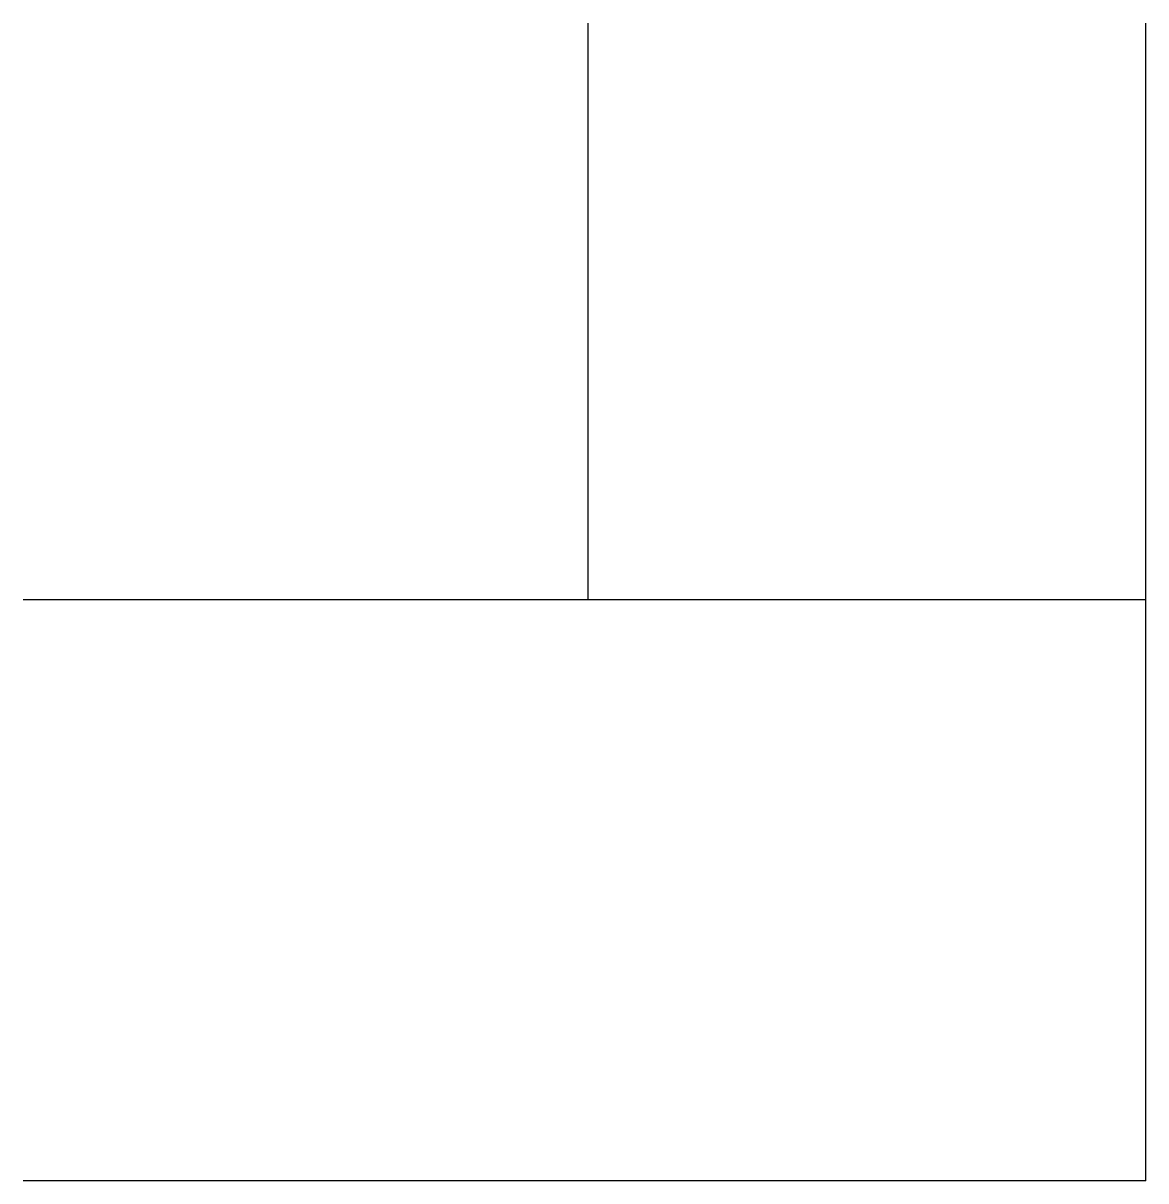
# Model space of a CAD drawing. Header units: millimetres. Extents: x 1273.71 to 1274.71, y 1323.21 to 1324.24.
import ezdxf

# ---------------------------------------------------------------- set-up
doc = ezdxf.new("R2010")
doc.units = ezdxf.units.MM

msp = doc.modelspace()

# ---------------------------------------------------------------- linework, layer by layer
msp.add_line((1274.2092, 1323.725), (1274.2092, 1324.2385))
for points in [[(1274.7059, 1323.2073), (1274.7059, 1324.2385)], [(1273.7059, 1323.725), (1274.7059, 1323.725)], [(1274.7059, 1323.2073), (1273.7059, 1323.2073)]]:
    msp.add_lwpolyline(points)

doc.saveas('drawing.dxf')
